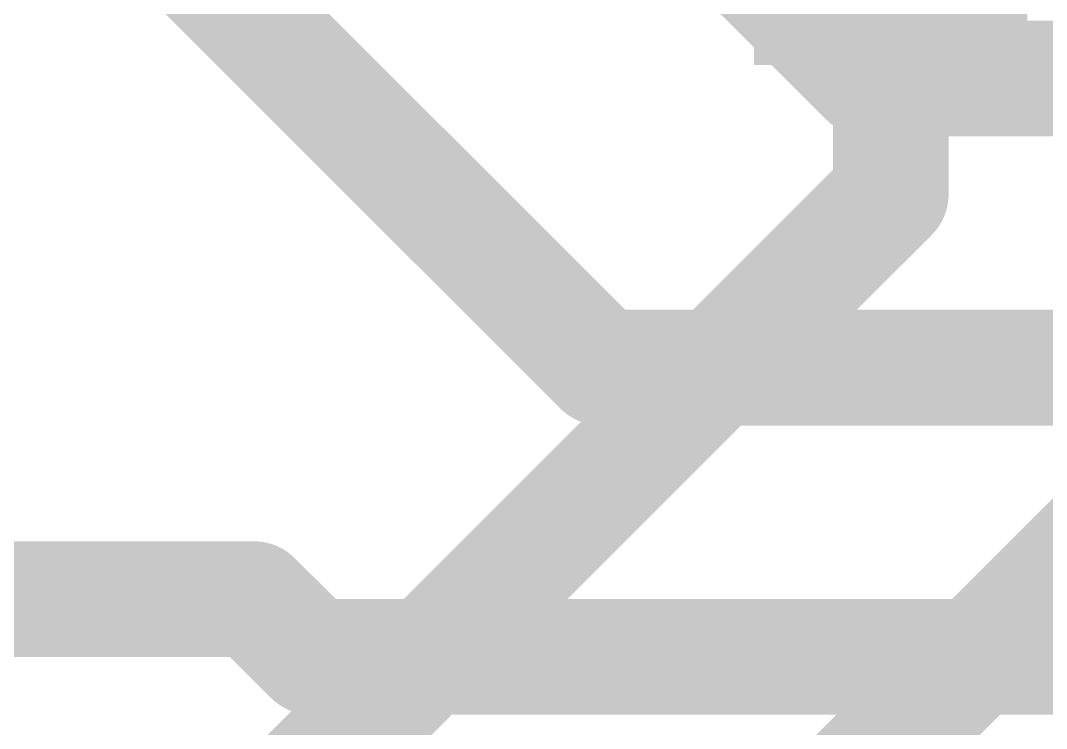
# Model space of a CAD drawing. Extents: x -8 to 102, y -79 to 54.
# Drawn here: x 35.048 to 37.299, y 7.336 to 8.89 of the extents above; entities that cross this region are included whole.
import ezdxf

# ---------------------------------------------------------------- set-up
doc = ezdxf.new("R2010")
doc.units = 0
doc.layers.add('1', color=12, linetype='CONTINUOUS')
doc.layers.add('16', color=132, linetype='CONTINUOUS')

# ---------------------------------------------------------------- blocks, each defined once
blk = doc.blocks.new('RECT')
blk.add_solid([(-0.5, -0.5), (0.5, -0.5), (-0.5, 0.5), (0.5, 0.5)])

msp = doc.modelspace()

# ---------------------------------------------------------------- linework, layer by layer
at = {"layer": '1', "const_width": 0.254}
for points in [[(36.957, 9.392), (36.957, 8.509)], [(36.957, 8.509), (35.179, 6.731)], [(37.652, 8.001), (36.83, 7.179)]]:
    msp.add_lwpolyline(points, dxfattribs=at)
at = {"layer": '1', "const_width": 0.127}
for points in [[(37.0019, 8.4641, 1), (36.9121, 8.5539)], [(36.8935, 8.509, 1), (37.0205, 8.509)]]:
    msp.add_lwpolyline(points, format="xyb", dxfattribs=at)
at = {"layer": '16', "const_width": 0.254}
for points in [[(36.9045, 8.763), (32.9674, 12.7)], [(36.322, 8.128), (34.29, 10.16)], [(72.918, 8.763), (36.9045, 8.763)], [(73.66, 8.128), (36.322, 8.128)], [(35.56, 7.62), (30.099, 7.62)], [(35.687, 7.493), (35.56, 7.62)], [(35.687, 7.493), (74.168, 7.493)]]:
    msp.add_lwpolyline(points, dxfattribs=at)
at = {"layer": '16', "const_width": 0.127}
for points in [[(36.9045, 8.8265, 1), (36.9045, 8.6995)], [(36.8595, 8.7181, 1), (36.9494, 8.8079)], [(36.322, 8.1915, 1), (36.322, 8.0645)], [(36.2771, 8.0831, 1), (36.3669, 8.1729)], [(35.6049, 7.6649, 1), (35.5151, 7.5751)], [(35.56, 7.5565, 1), (35.56, 7.6835)], [(35.687, 7.5565, 1), (35.687, 7.4295)], [(35.6421, 7.4481, 1), (35.7319, 7.5379)]]:
    msp.add_lwpolyline(points, format="xyb", dxfattribs=at)

# ---------------------------------------------------------------- block references
at = {"layer": '1', "xscale": 0.6, "yscale": 1.2}
msp.add_blockref('RECT', (36.957, 9.392), dxfattribs=at)

doc.saveas('drawing.dxf')
